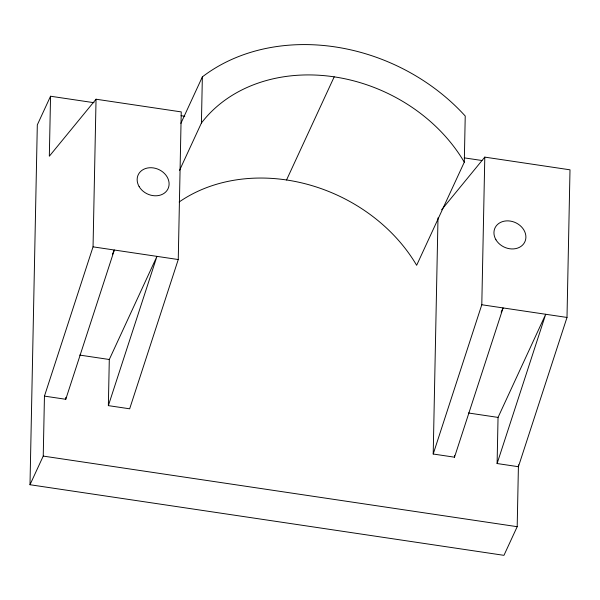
<?xml version="1.0" encoding="UTF-8"?>
<svg xmlns="http://www.w3.org/2000/svg" width="600" height="600" viewBox="0 0 600 600"><rect width="100%" height="100%" fill="white"/><g stroke="black" fill="none" stroke-linecap="round" stroke-linejoin="round"><path stroke-width="0.9" d="M518.445 464.835L517.192 526.688L503.955 555.338L30 484.732L37.312 124.882L50.55 96.233L94.058 102.712M30 484.732L43.237 456.09L44.453 396.112L93.045 246.847L96.045 99.218L181.252 111.907L178.252 259.538L129.66 408.803L108.36 405.63L109.297 359.498L156.953 256.365L108.36 405.63M50.55 96.233L49.328 156.21L96.045 99.218M44.453 396.112L65.76 399.285L65.797 397.44M179.55 170.347L201.42 123.007L202.358 76.875A185.002 151.358 24.8 0 1 465.232 116.032L464.295 162.172L416.647 265.298A156.413 127.972 24.8 0 0 179.167 201.99M501.143 312.157L503.092 307.928L454.507 457.192L433.207 454.02L438 217.868M454.507 457.192L454.545 455.347M433.207 454.02L481.793 304.755L484.793 157.125L570 169.815L567 317.445L518.408 466.71L497.107 463.537L498.045 417.405L545.7 314.272L497.107 463.537M65.76 399.285L114.345 250.02L112.395 254.25M180.877 123.368L202.358 76.875M286.545 179.977L334.192 76.845M441.63 209.79L484.793 157.125M181.072 115.68L184.778 116.227M464.332 157.875L481.92 160.493M93.045 246.847L178.252 259.538M481.793 304.755L567 317.445M79.657 355.08L109.297 359.498M468.412 412.987L498.045 417.405M43.237 456.09L517.192 526.688M201.42 123.007A156.413 127.972 24.8 0 1 464.295 162.172M139.148 186.615A16.462 13.47 24.8 0 0 166.822 190.74A16.462 13.47 24.8 0 0 153.405 167.917A16.462 13.47 24.8 0 0 139.148 186.615M495.945 239.767A16.462 13.47 24.8 0 0 523.62 243.885A16.462 13.47 24.8 0 0 510.202 221.062A16.462 13.47 24.8 0 0 495.945 239.767"/></g></svg>
